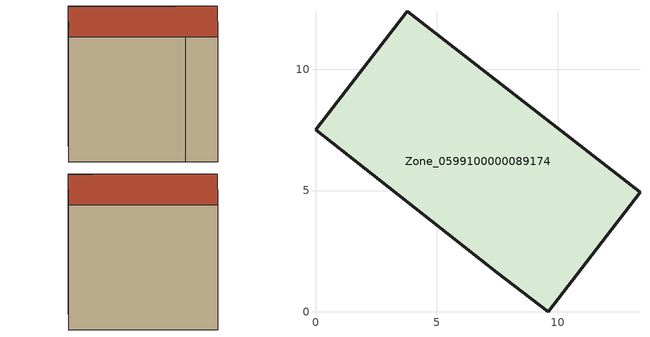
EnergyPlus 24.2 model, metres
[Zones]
Zone_0599100000089174
 floor ground (C_G): 3.79,12.4 13.39,4.93 9.6,0 7.5,1.61 0,7.51 z0
 wall outside (C_F): 7.5,1.61 9.6,0 13.39,4.93 3.79,12.4 0,7.51 7.5,1.61 z0:11.15
 roof outside (C_R): 13.39,4.93 3.79,12.4 0,7.51 7.5,1.61 9.6,0 z11.15
[BUILDING]
Pand.0599100000089174: North Axis=0; Terrain=City; Loads Convergence Tolerance Value=0.04; Temperature Convergence Tolerance Value=0.4; Solar Distribution=FullExterior; Maximum Number of Warmup Days=25; Minimum Number of Warmup Days=1
[Site:Location]
Rotterdam.The.Hague.AP_ZH_NLD Design_Conditions: Latitude=51.96; Longitude=4.45; Time Zone=1; Elevation=-4.5
[SITE:GROUNDTEMPERATURE:BUILDINGSURFACE]
18, 18, 18, 18, 18, 18, 18, 18, 18, 18, 18, 18
[MATERIAL] Thermal Absorptance=0.9; Solar Absorptance=0.7; Visible Absorptance=0.7
Name | Roughness | Thickness | Conductivity | Density | Specific Heat
G.TI.1946 | MediumSmooth | 0.15 | 1 | 540 | 1210
F.TI.1946 | Rough | 0.3 | 0.857143 | 1920 | 840
R.TI.1946 | MediumRough | 0.2 | 0.1 | 1500 | 1000
[CONSTRUCTION]
C_G: G.TI.1946
C_F: F.TI.1946
C_R: R.TI.1946
[ZONE]
Zone_0599100000089174: Type=1; Multiplier=1; Ceiling Height=Autocalculate; Volume=Autocalculate; Floor Area=autocalculate; Part of Total Floor Area=Yes
[ZONEINFILTRATION:DESIGNFLOWRATE]
Infil_Zone_0599100000089174: Zone or ZoneList or Space or SpaceList=Zone_0599100000089174; Schedule=AlwaysOn; Design Flow Rate Calculation Method=Flow/Area; Flow Rate per Floor Area=0.003; Constant Term Coefficient=1; Temperature Term Coefficient=0; Velocity Term Coefficient=0; Velocity Squared Term Coefficient=0
[HVACTEMPLATE:ZONE:IDEALLOADSAIRSYSTEM]
Zone_0599100000089174: Maximum Heating Supply Air Temperature=50; Minimum Cooling Supply Air Temperature=13; Maximum Heating Supply Air Humidity Ratio=0.0156; Minimum Cooling Supply Air Humidity Ratio=0.0077; Heating Limit=NoLimit; Cooling Limit=NoLimit; Dehumidification Control Type=ConstantSensibleHeatRatio; Cooling Sensible Heat Ratio=0.7; Dehumidification Setpoint=60; Humidification Control Type=None; Humidification Setpoint=30; Outdoor Air Method=None; Outdoor Air Flow Rate per Person=0.00944; Outdoor Air Flow Rate per Zone Floor Area=0; Outdoor Air Flow Rate per Zone=0; Demand Controlled Ventilation Type=None; Outdoor Air Economizer Type=NoEconomizer; Heat Recovery Type=None; Sensible Heat Recovery Effectiveness=0.7; Latent Heat Recovery Effectiveness=0.65
[ZONECONTROL:THERMOSTAT]
ThermostatControl_Zone_0599100000089174: Zone or ZoneList=Zone_0599100000089174; Control Type Schedule=DualSetpointControlType; Control 1=Thermostat_Zone_0599100000089174; Temperature Difference Between Cutout And Setpoint=0
[THERMOSTATSETPOINT:DUALSETPOINT]
Thermostat_Zone_0599100000089174: Heating Setpoint Temperature Schedule=HeatingSetpoint_Zone_0599100000089174; Cooling Setpoint Temperature Schedule=CoolingSetpoint_Zone_0599100000089174
[SCHEDULE:COMPACT]
HeatingSetpoint_Zone_0599100000089174: Through: 12/31, For: AllDays, Until: 24:00, 21
CoolingSetpoint_Zone_0599100000089174: Through: 12/31, For: AllDays, Until: 24:00, 24
DualSetpointControlType: Through: 12/31, For: AllDays, Until: 24:00, 4
AlwaysOn: Through: 12/31, For: AllDays, Until: 24:00, 1
